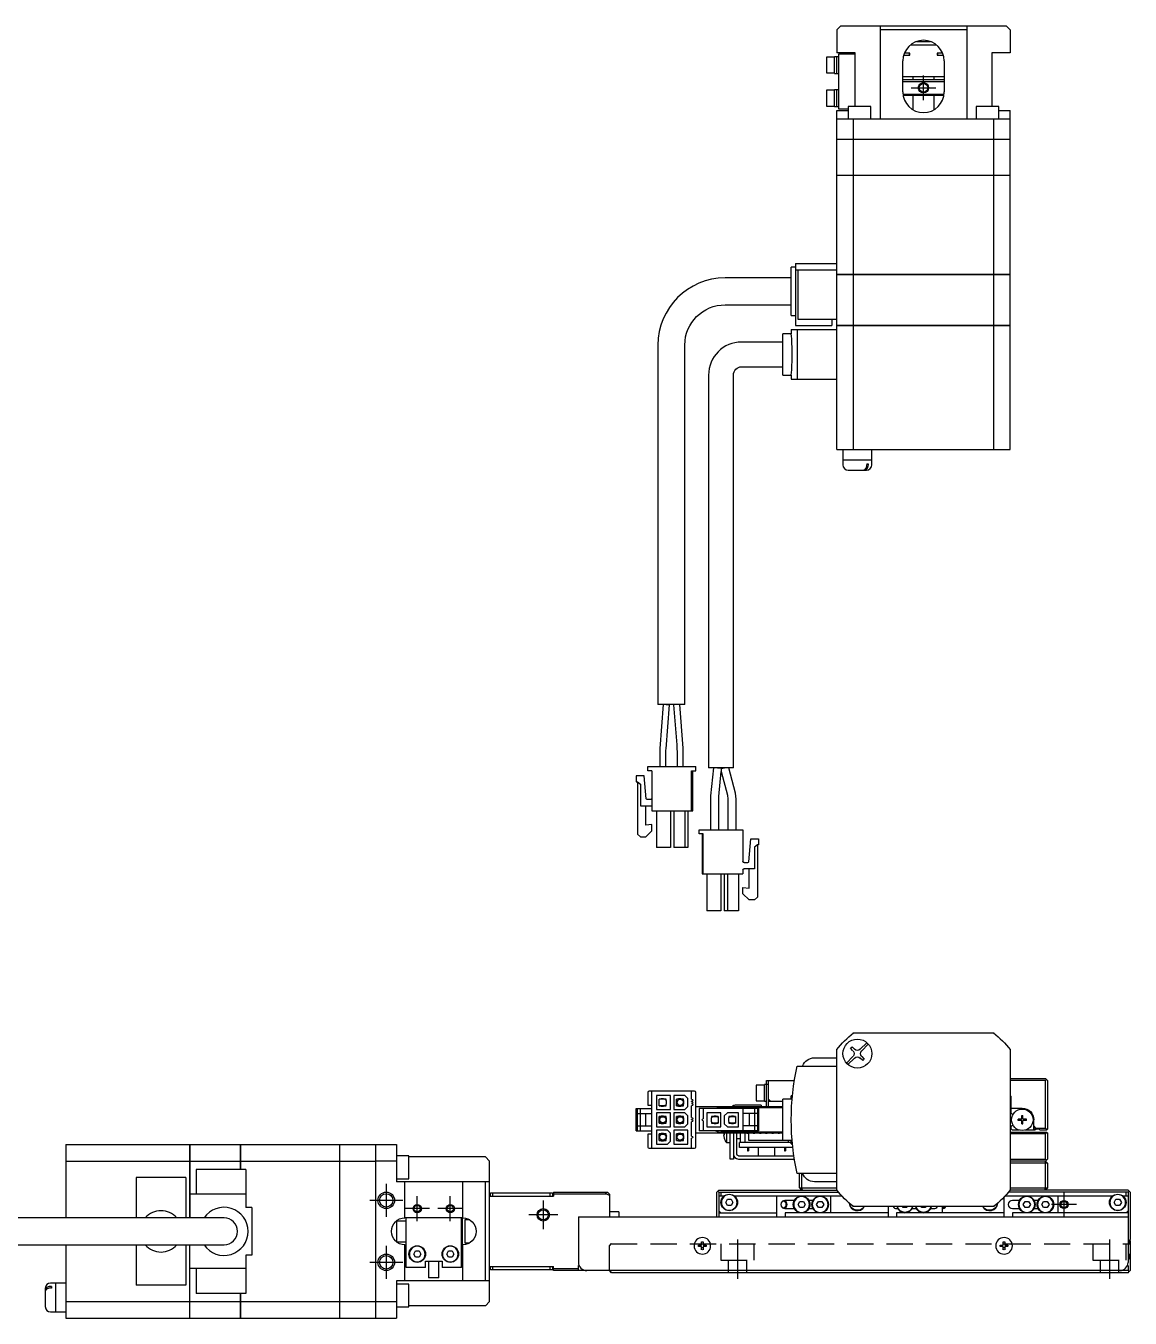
# Model space of a CAD drawing. Extents: x 0 to 971, y -8 to 578.
# Drawn here: x 204.1 to 471.3, y 10 to 322.7 of the extents above; entities that cross this region are included whole.
import ezdxf

# ---------------------------------------------------------------- set-up
doc = ezdxf.new("R2010")
doc.units = 0
doc.header["$LTSCALE"] = 0.5
doc.linetypes.add('CENTER', pattern=[50.8, 31.75, -6.35, 6.35, -6.35])
doc.linetypes.add('DASHED', pattern=[19.05, 12.7, -6.35])
for name, color, linetype in [('MSM_CENTER', 1, 'CENTER'), ('MSM_CONTINUOUS', 7, 'CONTINUOUS'), ('MSM_DASHED', 4, 'DASHED'), ('MSM_NARROW', 5, 'CONTINUOUS')]:
    doc.layers.add(name, color=color, linetype=linetype)

msp = doc.modelspace()

# ---------------------------------------------------------------- linework, layer by layer
at = {"layer": 'MSM_CENTER'}
for p, q in [((421.28, 304.69), (421.28, 310.69)), ((418.28, 307.69), (424.28, 307.69)), ((291.28, 42.5), (291.28, 34.5)), ((295.28, 38.5), (287.28, 38.5)), ((298.78, 33.5), (298.78, 39.5)), ((306.78, 33.5), (306.78, 39.5)), ((329.28, 38.5), (329.28, 31.5)), ((455.28, 34.5), (455.28, 40.5)), ((301.78, 36.5), (295.78, 36.5)), ((309.78, 36.5), (303.78, 36.5)), ((332.78, 35), (325.78, 35)), ((458.28, 37.5), (452.28, 37.5)), ((376.28, 29), (376.28, 19.5)), ((466.28, 29), (466.28, 19.5)), ((291.28, 27.5), (291.28, 19.5)), ((295.28, 23.5), (287.28, 23.5))]:
    msp.add_line(p, q, dxfattribs=at)
at = {"layer": 'MSM_CONTINUOUS'}
for p, q in [((401.28, 322.69), (400.28, 321.69)), ((401.28, 322.69), (441.28, 322.69)), ((410.78, 322.69), (410.78, 300.19)), ((431.78, 322.69), (431.78, 300.19)), ((442.28, 321.69), (441.28, 322.69)), ((400.28, 321.69), (400.28, 316.19)), ((431.78, 321.69), (410.78, 321.69)), ((420.03, 318.89), (420.03, 319.03)), ((422.53, 319.03), (422.53, 318.89)), ((442.28, 321.69), (442.28, 316.19)), ((404.78, 316.19), (400.28, 316.19)), ((400.78, 302.49), (400.78, 315.89)), ((400.78, 315.89), (404.78, 315.89)), ((404.78, 303.19), (404.78, 316.19)), ((417.95, 316.09), (416.66, 316.09)), ((417.93, 315.59), (417.93, 316.09)), ((417.95, 315.59), (417.95, 316.09)), ((418.16, 318.09), (424.41, 318.09)), ((419.58, 318.89), (422.99, 318.89)), ((425.91, 316.09), (424.62, 316.09)), ((424.62, 316.09), (424.62, 315.59)), ((424.64, 316.09), (424.64, 315.59)), ((442.28, 316.19), (437.78, 316.19)), ((437.78, 316.19), (437.78, 303.19)), ((397.78, 315.09), (397.78, 311.29)), ((399.78, 315.09), (397.78, 315.09)), ((399.78, 311.19), (399.78, 315.19)), ((400.78, 315.19), (399.78, 315.19)), ((400.28, 311.19), (400.28, 315.19)), ((416.28, 306.69), (416.28, 314.19)), ((416.48, 315.59), (417.95, 315.59)), ((424.62, 315.59), (426.08, 315.59)), ((426.28, 314.19), (426.28, 306.69)), ((397.78, 311.29), (399.78, 311.29)), ((399.78, 311.19), (400.78, 311.19)), ((426.28, 310.39), (416.28, 310.39)), ((416.28, 309.69), (426.28, 309.69)), ((418.78, 309.69), (418.78, 310.39)), ((423.78, 310.39), (423.78, 309.69)), ((397.78, 307.09), (397.78, 303.29)), ((399.78, 307.09), (397.78, 307.09)), ((399.78, 303.19), (399.78, 307.19)), ((400.78, 307.19), (399.78, 307.19)), ((400.28, 303.19), (400.28, 307.19)), ((416.28, 309.19), (426.28, 309.19)), ((426.25, 306.09), (416.32, 306.09)), ((416.35, 305.89), (426.22, 305.89)), ((418.78, 302.36), (418.78, 305.89)), ((423.78, 305.89), (423.78, 302.36)), ((397.78, 303.29), (399.78, 303.29)), ((399.78, 303.19), (400.78, 303.19)), ((400.28, 286.49), (400.28, 302.19)), ((400.28, 302.19), (403.03, 302.19)), ((400.28, 300.19), (442.28, 300.19)), ((403.03, 302.49), (400.78, 302.49)), ((408.53, 303.19), (403.03, 303.19)), ((403.03, 303.19), (403.03, 300.19)), ((404.28, 300.19), (404.28, 295.19)), ((408.53, 300.19), (408.53, 303.19)), ((439.53, 303.19), (434.03, 303.19)), ((434.03, 303.19), (434.03, 300.19)), ((438.28, 295.19), (438.28, 300.19)), ((439.53, 300.19), (439.53, 303.19)), ((439.53, 302.19), (442.28, 302.19)), ((442.28, 286.49), (442.28, 302.19)), ((442.28, 295.19), (400.28, 295.19)), ((404.31, 286.49), (404.31, 295.19)), ((438.26, 286.49), (438.26, 295.19)), ((442.28, 286.49), (400.28, 286.49)), ((400.28, 250.19), (400.28, 286.44)), ((442.28, 286.44), (400.28, 286.44)), ((400.33, 286.44), (400.33, 286.49)), ((404.31, 262.49), (404.31, 286.44)), ((404.57, 286.44), (404.57, 286.49)), ((438, 286.44), (438, 286.49)), ((438.26, 262.49), (438.26, 286.44)), ((442.23, 286.44), (442.23, 286.49)), ((442.28, 262.49), (442.28, 286.44)), ((389.28, 252.62), (389.28, 264.26)), ((390.28, 264.26), (389.28, 264.26)), ((390.28, 265.19), (390.28, 250.19)), ((390.28, 265.19), (400.28, 265.19)), ((390.28, 263.69), (400.28, 263.69)), ((390.88, 263.69), (390.88, 251.69)), ((389.28, 261.69), (373.28, 261.69)), ((442.28, 262.49), (400.28, 262.49)), ((442.28, 262.44), (400.28, 262.44)), ((400.33, 262.44), (400.33, 262.49)), ((404.31, 250.19), (404.31, 262.44)), ((404.57, 262.44), (404.57, 262.49)), ((438, 262.44), (438, 262.49)), ((438.26, 250.19), (438.26, 262.44)), ((442.23, 262.44), (442.23, 262.49)), ((442.28, 250.19), (442.28, 262.44)), ((373.28, 255.19), (389.28, 255.19)), ((389.28, 252.62), (390.28, 252.62)), ((390.28, 250.19), (399.08, 250.19)), ((390.88, 251.69), (400.28, 251.69)), ((399.08, 251.69), (399.08, 250.19)), ((442.28, 250.19), (400.28, 250.19)), ((400.33, 250.14), (400.33, 250.19)), ((404.57, 250.14), (404.57, 250.19)), ((438, 250.14), (438, 250.19)), ((442.23, 250.14), (442.23, 250.19)), ((387.28, 238.19), (387.28, 248.19)), ((389.29, 248.19), (387.28, 248.19)), ((389.29, 249.19), (400.28, 249.19)), ((389.29, 249.19), (389.29, 248.19)), ((390.71, 249.19), (390.71, 237.19)), ((400.28, 220.19), (400.28, 250.14)), ((442.28, 250.14), (400.28, 250.14)), ((404.31, 220.19), (404.31, 250.14)), ((438.26, 220.19), (438.26, 250.14)), ((442.28, 220.19), (442.28, 250.14)), ((357.03, 245.44), (357.03, 158.44)), ((363.53, 158.44), (363.53, 245.44)), ((387.28, 246.19), (377.28, 246.19)), ((369.28, 238.19), (369.28, 143.19)), ((375.28, 143.19), (375.28, 238.19)), ((377.28, 240.19), (387.28, 240.19)), ((387.28, 238.19), (389.29, 238.19)), ((389.29, 238.19), (389.29, 237.19)), ((389.29, 237.19), (400.28, 237.19)), ((400.28, 220.19), (442.28, 220.19)), ((401.78, 220.19), (401.78, 217.69)), ((408.78, 217.69), (408.78, 220.19)), ((401.78, 217.69), (408.78, 217.69)), ((401.78, 217.64), (408.78, 217.64)), ((401.78, 217.64), (401.78, 216.49)), ((401.83, 217.69), (401.83, 217.64)), ((407.58, 216.69), (407.93, 216.69)), ((407.58, 216.69), (407.58, 216.49)), ((407.93, 216.69), (407.93, 216.49)), ((408.73, 217.64), (408.73, 217.69)), ((408.78, 216.49), (408.78, 217.64)), ((403.08, 215.19), (407.48, 215.19)), ((363.53, 158.44), (357.03, 158.44)), ((358.28, 158.44), (357.49, 147.87)), ((358.99, 147.75), (359.78, 158.38)), ((359.03, 158.44), (359.78, 158.38)), ((360.79, 158.38), (361.56, 148.7)), ((363.13, 147.89), (362.29, 158.44)), ((357.46, 147.06), (357.46, 143.44)), ((358.96, 143.44), (358.96, 147.06)), ((361.56, 148.7), (361.66, 146.06)), ((363.16, 143.44), (363.16, 147.04)), ((361.66, 146.06), (361.66, 143.44)), ((351.78, 141.24), (351.78, 139.74)), ((353.7, 141.24), (351.78, 141.24)), ((354.19, 135.67), (353.7, 141.24)), ((354.58, 142.44), (354.58, 143.44)), ((354.58, 143.44), (366.18, 143.44)), ((355.58, 142.44), (354.58, 142.44)), ((355.58, 142.44), (355.58, 132.74)), ((365.18, 142.44), (366.18, 142.44)), ((365.18, 132.74), (365.18, 142.44)), ((365.43, 132.74), (365.43, 142.44)), ((366.18, 142.44), (366.18, 143.44)), ((375.28, 143.19), (369.28, 143.19)), ((370.43, 143.19), (369.77, 136.38)), ((371.43, 143.19), (372.43, 143.09)), ((371.76, 136.19), (372.35, 142.24)), ((372.29, 142.97), (373.13, 143.19)), ((372.29, 142.97), (372.35, 142.24)), ((372.35, 142.24), (373.83, 136.56)), ((372.42, 143), (372.43, 143.09)), ((375.77, 137.06), (374.17, 143.19)), ((351.78, 139.74), (352.08, 139.74)), ((352.08, 139.74), (352.78, 139.24)), ((352.08, 139.74), (352.08, 127.14)), ((352.78, 139.24), (352.78, 133.99)), ((355.28, 135.49), (354.38, 135.49)), ((369.77, 136.38), (369.76, 136.09)), ((369.76, 136.09), (369.76, 128.19)), ((371.76, 136.09), (371.76, 136.19)), ((371.76, 128.19), (371.76, 136.09)), ((373.83, 136.56), (373.96, 135.55)), ((373.96, 135.55), (373.96, 128.19)), ((375.96, 135.55), (375.77, 137.06)), ((375.96, 128.19), (375.96, 135.55)), ((352.78, 133.99), (355.28, 133.99)), ((354.08, 129.31), (354.08, 133.99)), ((355.58, 132.74), (365.43, 132.74)), ((356.68, 132.74), (356.68, 123.84)), ((360.08, 132.74), (360.08, 123.84)), ((360.88, 132.74), (360.88, 123.84)), ((363.53, 132.74), (363.53, 123.84)), ((364.28, 132.74), (364.28, 123.84)), ((355.58, 129.44), (354.08, 129.31)), ((355.58, 127.94), (355.58, 129.44)), ((352.08, 127.14), (352.78, 126.44)), ((352.78, 126.44), (354.08, 126.44)), ((354.08, 126.44), (355.58, 127.94)), ((366.98, 127.19), (366.98, 128.19)), ((366.98, 128.19), (377.58, 128.19)), ((367.98, 127.19), (366.98, 127.19)), ((367.73, 127.19), (367.73, 117.49)), ((367.98, 117.49), (367.98, 127.19)), ((377.58, 128.19), (377.58, 120.54)), ((377.58, 128.19), (377.58, 120.54)), ((378.98, 120.42), (379.47, 125.99)), ((379.47, 125.99), (381.38, 125.99)), ((381.38, 125.99), (381.38, 124.49)), ((381.38, 125.99), (381.38, 124.49)), ((360.08, 123.84), (356.68, 123.84)), ((364.28, 123.84), (360.88, 123.84)), ((381.08, 124.49), (380.38, 123.99)), ((381.08, 124.49), (380.38, 123.99)), ((380.38, 123.99), (380.38, 118.74)), ((380.38, 123.99), (380.38, 118.74)), ((381.38, 124.49), (381.08, 124.49)), ((381.08, 124.49), (381.08, 111.89)), ((381.08, 124.49), (381.08, 111.89)), ((377.58, 120.53), (377.58, 120.54)), ((377.88, 120.24), (378.78, 120.24)), ((367.73, 117.49), (377.58, 117.49)), ((368.88, 117.49), (368.88, 108.59)), ((372.28, 117.49), (372.28, 108.59)), ((372.28, 117.49), (372.28, 108.59)), ((373.08, 117.49), (373.08, 108.59)), ((373.83, 117.49), (373.83, 108.59)), ((376.48, 117.49), (376.48, 108.59)), ((376.48, 117.49), (376.48, 108.59)), ((377.58, 118.44), (377.58, 117.49)), ((377.58, 118.44), (377.58, 118.44)), ((377.58, 118.44), (377.58, 117.49)), ((380.38, 118.74), (377.88, 118.74)), ((379.08, 114.06), (379.08, 118.74)), ((377.58, 112.69), (377.58, 114.19)), ((377.58, 114.19), (379.08, 114.06)), ((377.58, 114.19), (379.08, 114.06)), ((379.08, 111.19), (377.58, 112.69)), ((380.38, 111.19), (379.08, 111.19)), ((381.08, 111.89), (380.38, 111.19)), ((381.08, 111.89), (380.38, 111.19)), ((372.28, 108.59), (368.88, 108.59)), ((376.48, 108.59), (373.08, 108.59)), ((404.28, 79), (404.16, 78.87)), ((404.31, 79), (438.26, 79)), ((438.41, 78.87), (438.28, 79)), ((400.41, 75.13), (400.28, 75)), ((403.62, 75.31), (403.98, 75.66)), ((404.22, 74.71), (403.62, 75.31)), ((403.98, 75.66), (404.58, 75.06)), ((405.99, 75.06), (407.58, 76.65)), ((407.93, 76.29), (406.35, 74.71)), ((442.28, 75), (442.16, 75.13)), ((394.87, 73), (400.28, 73)), ((400.28, 41.03), (400.28, 74.97)), ((402.64, 71.71), (404.22, 73.29)), ((404.58, 72.94), (402.99, 71.35)), ((406.59, 72.34), (405.99, 72.94)), ((406.35, 73.29), (406.95, 72.69)), ((406.95, 72.69), (406.59, 72.34)), ((442.28, 74.97), (442.28, 41.03)), ((390.71, 71), (400.28, 71)), ((380.78, 66.4), (380.78, 62.6)), ((382.78, 66.4), (380.78, 66.4)), ((382.78, 62.5), (382.78, 66.5)), ((383.78, 66.5), (382.78, 66.5)), ((383.28, 61.25), (383.28, 67.5)), ((383.28, 67.5), (390.05, 67.5)), ((383.78, 61.25), (383.78, 67.5)), ((442.28, 68), (450.78, 68)), ((450.78, 67.5), (442.28, 67.5)), ((450.78, 68), (451.28, 67.5)), ((450.78, 67.5), (451.03, 67.75)), ((450.78, 56), (450.78, 67.5)), ((451.28, 67.5), (451.28, 55.7)), ((354.58, 64.6), (354.58, 61.5)), ((365.88, 64.9), (354.88, 64.9)), ((355.58, 51.1), (355.58, 64.9)), ((356.68, 63.9), (356.68, 60.5)), ((360.08, 63.9), (356.68, 63.9)), ((357.83, 63), (357.33, 63)), ((357.33, 61.4), (357.33, 63)), ((358.71, 62.95), (357.33, 62.95)), ((358.33, 63.1), (357.83, 63.1)), ((357.83, 62.95), (357.83, 63.1)), ((358.33, 62.95), (358.33, 63.1)), ((358.98, 63), (358.33, 63)), ((358.98, 62.68), (358.71, 62.95)), ((358.98, 62.68), (358.98, 63)), ((359.08, 62.58), (358.98, 62.68)), ((359.08, 61.83), (359.08, 62.58)), ((360.08, 60.5), (360.08, 63.9)), ((360.88, 63.9), (360.88, 60.5)), ((363.53, 63.9), (360.88, 63.9)), ((362.03, 63), (361.53, 63)), ((361.53, 61.4), (361.53, 63)), ((362.91, 62.95), (361.53, 62.95)), ((362.53, 63.1), (362.03, 63.1)), ((362.03, 62.95), (362.03, 63.1)), ((362.53, 62.95), (362.53, 63.1)), ((363.18, 63), (362.53, 63)), ((363.28, 62.58), (362.91, 62.95)), ((363.18, 62.68), (363.18, 63)), ((363.28, 61.83), (363.28, 62.58)), ((364.28, 63.15), (363.53, 63.9)), ((364.28, 61.25), (364.28, 63.15)), ((365.18, 63), (365.18, 64.9)), ((366.18, 51.4), (366.18, 64.6)), ((380.78, 62.6), (382.78, 62.6)), ((384.28, 62.5), (383.78, 63)), ((387.28, 53), (387.28, 63)), ((389.5, 63), (387.28, 63)), ((389.28, 63), (389.28, 63.82)), ((389.57, 63.82), (389.28, 63.82)), ((442.28, 63.7), (442.48, 63.7)), ((442.48, 59.54), (442.48, 63.7)), ((351.78, 55.3), (351.78, 60.7)), ((351.78, 60.7), (355.58, 60.7)), ((352.08, 55.3), (352.08, 60.7)), ((352.08, 59.5), (355.58, 59.5)), ((352.78, 55.3), (352.78, 60.7)), ((354.08, 56.5), (354.08, 59.5)), ((354.58, 61.5), (355.58, 61.5)), ((356.68, 60.5), (360.08, 60.5)), ((360.08, 59.7), (356.68, 59.7)), ((356.68, 59.7), (356.68, 56.3)), ((357.33, 61.45), (358.71, 61.45)), ((357.33, 61.4), (357.83, 61.4)), ((357.83, 61.45), (357.83, 61.3)), ((357.83, 61.3), (358.33, 61.3)), ((358.33, 61.3), (358.33, 61.45)), ((358.33, 61.4), (358.98, 61.4)), ((358.71, 61.45), (358.98, 61.73)), ((358.98, 61.73), (359.08, 61.83)), ((358.98, 61.4), (358.98, 61.73)), ((360.08, 56.3), (360.08, 59.7)), ((360.88, 60.5), (363.53, 60.5)), ((363.53, 59.7), (360.88, 59.7)), ((360.88, 59.7), (360.88, 56.3)), ((361.69, 62.41), (361.53, 61.89)), ((361.53, 61.45), (362.91, 61.45)), ((361.53, 61.4), (362.03, 61.4)), ((362.03, 61.45), (362.03, 61.3)), ((362.03, 61.3), (362.53, 61.3)), ((362.53, 61.3), (362.53, 61.45)), ((362.53, 61.4), (363.18, 61.4)), ((362.91, 61.45), (363.28, 61.83)), ((362.99, 61.54), (363.13, 61.99)), ((363.18, 61.4), (363.18, 61.73)), ((363.53, 60.5), (364.28, 61.25)), ((364.28, 58.95), (363.53, 59.7)), ((365.18, 62.45), (365.18, 62.5)), ((365.18, 61.9), (365.18, 61.95)), ((365.18, 58.53), (365.18, 61.4)), ((366.18, 61.25), (387.28, 61.25)), ((366.98, 60.7), (366.98, 55.3)), ((381.38, 60.7), (366.98, 60.7)), ((367.98, 60.7), (367.98, 58.25)), ((372.28, 59.7), (368.88, 59.7)), ((368.88, 59.7), (368.88, 56.3)), ((372.28, 61), (387.28, 61)), ((372.28, 56.3), (372.28, 59.7)), ((373.83, 59.7), (373.08, 58.95)), ((376.48, 59.7), (373.83, 59.7)), ((381.98, 61.5), (375.68, 61.5)), ((376.48, 56.3), (376.48, 59.7)), ((377.58, 60.7), (377.58, 55.3)), ((381.08, 59.5), (377.58, 59.5)), ((379.08, 59.5), (379.08, 56.5)), ((380.38, 60.7), (380.38, 55.3)), ((381.08, 60.7), (381.08, 55.3)), ((381.38, 60.7), (381.38, 55.3)), ((381.98, 61.5), (381.98, 61.25)), ((382.78, 62.5), (383.28, 62.5)), ((383.78, 62.5), (387.28, 62.5)), ((442.48, 60.8), (445.18, 60.8)), ((442.48, 59.54), (442.86, 59.33)), ((352.08, 56.5), (355.58, 56.5)), ((356.68, 56.3), (360.08, 56.3)), ((357.83, 58.8), (357.33, 58.8)), ((357.33, 57.2), (357.33, 58.8)), ((358.71, 58.75), (357.33, 58.75)), ((357.33, 57.25), (358.71, 57.25)), ((357.33, 57.2), (357.83, 57.2)), ((358.33, 58.9), (357.83, 58.9)), ((357.83, 58.75), (357.83, 58.9)), ((357.83, 57.25), (357.83, 57.1)), ((357.83, 57.1), (358.33, 57.1)), ((358.33, 58.75), (358.33, 58.9)), ((358.98, 58.8), (358.33, 58.8)), ((358.33, 57.1), (358.33, 57.25)), ((358.33, 57.2), (358.98, 57.2)), ((358.98, 58.47), (358.71, 58.75)), ((358.71, 57.25), (358.98, 57.52)), ((358.98, 58.47), (358.98, 58.8)), ((359.08, 58.37), (358.98, 58.47)), ((358.98, 57.52), (359.08, 57.62)), ((358.98, 57.2), (358.98, 57.52)), ((359.08, 57.62), (359.08, 58.37)), ((360.88, 56.3), (363.53, 56.3)), ((362.03, 58.8), (361.53, 58.8)), ((361.53, 57.2), (361.53, 58.8)), ((362.91, 58.75), (361.53, 58.75)), ((361.53, 58.75), (361.62, 58.75)), ((361.53, 57.25), (362.91, 57.25)), ((361.53, 57.25), (361.62, 57.25)), ((361.53, 57.2), (362.03, 57.2)), ((362.53, 58.9), (362.03, 58.9)), ((362.03, 58.75), (362.03, 58.9)), ((362.03, 57.25), (362.03, 57.1)), ((362.03, 57.1), (362.53, 57.1)), ((362.53, 58.75), (362.53, 58.9)), ((363.18, 58.8), (362.53, 58.8)), ((362.53, 57.1), (362.53, 57.25)), ((362.53, 57.2), (363.18, 57.2)), ((363.28, 58.37), (362.91, 58.75)), ((362.91, 57.25), (363.28, 57.62)), ((363.18, 58.47), (363.18, 58.8)), ((363.18, 57.2), (363.18, 57.52)), ((363.28, 57.62), (363.28, 58.37)), ((363.53, 56.3), (364.28, 57.05)), ((364.28, 57.05), (364.28, 58.95)), ((365.18, 57.98), (365.18, 58.03)), ((365.18, 54.05), (365.18, 57.48)), ((367.98, 57.75), (367.98, 55.3)), ((368.88, 56.3), (372.28, 56.3)), ((370.26, 58.75), (369.88, 58.37)), ((369.88, 58.37), (369.88, 57.62)), ((369.88, 57.62), (370.26, 57.25)), ((369.98, 58.8), (369.98, 58.47)), ((370.63, 58.8), (369.98, 58.8)), ((369.98, 57.52), (369.98, 57.2)), ((369.98, 57.2), (370.63, 57.2)), ((371.63, 58.75), (370.26, 58.75)), ((370.26, 57.25), (371.63, 57.25)), ((371.13, 58.9), (370.63, 58.9)), ((370.63, 58.9), (370.63, 58.75)), ((370.63, 57.25), (370.63, 57.1)), ((370.63, 57.1), (371.13, 57.1)), ((371.13, 58.9), (371.13, 58.75)), ((371.63, 58.8), (371.13, 58.8)), ((371.13, 57.1), (371.13, 57.25)), ((371.13, 57.2), (371.63, 57.2)), ((371.63, 58.8), (371.63, 57.2)), ((373.08, 58.95), (373.08, 57.05)), ((373.08, 57.05), (373.83, 56.3)), ((373.83, 56.3), (376.48, 56.3)), ((374.46, 58.75), (374.08, 58.37)), ((374.08, 58.37), (374.08, 57.62)), ((374.08, 57.62), (374.46, 57.25)), ((374.83, 58.8), (374.18, 58.8)), ((374.18, 58.8), (374.18, 58.47)), ((374.18, 57.52), (374.18, 57.2)), ((374.18, 57.2), (374.83, 57.2)), ((375.83, 58.75), (374.46, 58.75)), ((374.46, 57.25), (375.83, 57.25)), ((375.33, 58.9), (374.83, 58.9)), ((374.83, 58.9), (374.83, 58.75)), ((374.83, 57.25), (374.83, 57.1)), ((374.83, 57.1), (375.33, 57.1)), ((375.33, 58.9), (375.33, 58.75)), ((375.83, 58.8), (375.33, 58.8)), ((375.33, 57.1), (375.33, 57.25)), ((375.33, 57.2), (375.83, 57.2)), ((375.83, 58.8), (375.83, 57.2)), ((381.08, 56.5), (377.58, 56.5)), ((442.62, 56.54), (442.48, 56.46)), ((442.48, 55.8), (442.48, 56.46)), ((444.18, 57.85), (444.18, 58.14)), ((444.98, 58.14), (444.18, 58.14)), ((444.98, 57.85), (444.18, 57.85)), ((444.71, 58.14), (444.71, 57.85)), ((445.04, 59), (445.33, 59)), ((445.04, 58.2), (445.04, 59)), ((445.33, 58.47), (445.04, 58.47)), ((445.04, 57), (445.04, 57.79)), ((445.33, 57.53), (445.04, 57.53)), ((445.04, 57), (445.33, 57)), ((445.33, 58.2), (445.33, 59)), ((445.33, 57), (445.33, 57.79)), ((446.18, 58.14), (445.39, 58.14)), ((446.18, 57.85), (445.39, 57.85)), ((445.65, 57.85), (445.65, 58.14)), ((446.18, 57.85), (446.18, 58.14)), ((447.98, 55.5), (447.98, 58)), ((448.48, 56), (447.98, 56.5)), ((351.78, 55.3), (355.58, 55.3)), ((354.58, 54.5), (354.58, 51.4)), ((355.58, 54.5), (354.58, 54.5)), ((356.68, 55.5), (356.68, 52.1)), ((359.33, 55.5), (356.68, 55.5)), ((357.83, 54.6), (357.33, 54.6)), ((357.33, 53), (357.33, 54.6)), ((358.71, 54.55), (357.33, 54.55)), ((357.49, 54), (357.64, 54.55)), ((358.33, 54.7), (357.83, 54.7)), ((357.83, 54.55), (357.83, 54.7)), ((358.33, 54.55), (358.33, 54.7)), ((358.98, 54.6), (358.33, 54.6)), ((358.98, 54.28), (358.71, 54.55)), ((358.71, 53.05), (358.98, 53.33)), ((359.08, 54.14), (358.93, 53.6)), ((358.98, 54.28), (358.98, 54.6)), ((359.08, 54.18), (358.98, 54.28)), ((358.98, 53.33), (359.08, 53.43)), ((358.98, 53), (358.98, 53.33)), ((359.08, 53.43), (359.08, 54.18)), ((360.08, 54.75), (359.33, 55.5)), ((360.08, 52.85), (360.08, 54.75)), ((364.28, 55.5), (360.88, 55.5)), ((360.88, 55.5), (360.88, 52.1)), ((362.03, 54.6), (361.53, 54.6)), ((361.53, 53), (361.53, 54.6)), ((362.91, 54.55), (361.53, 54.55)), ((361.69, 53.59), (361.53, 54.11)), ((362.53, 54.7), (362.03, 54.7)), ((362.03, 54.55), (362.03, 54.7)), ((362.53, 54.55), (362.53, 54.7)), ((363.18, 54.6), (362.53, 54.6)), ((363.28, 54.18), (362.91, 54.55)), ((362.91, 53.05), (363.28, 53.43)), ((362.99, 54.46), (363.13, 54.01)), ((363.18, 54.28), (363.18, 54.6)), ((363.18, 53), (363.18, 53.33)), ((363.28, 53.43), (363.28, 54.18)), ((364.28, 52.1), (364.28, 55.5)), ((365.18, 51.1), (365.18, 53.55)), ((387.28, 54.75), (366.18, 54.75)), ((381.38, 55.3), (366.98, 55.3)), ((387.28, 55), (372.28, 55)), ((372.9, 54.7), (373.03, 54.7)), ((373.03, 54.3), (372.9, 54.3)), ((373.03, 54.7), (373.03, 54.3)), ((373.03, 53.57), (373.03, 53.55)), ((373.59, 54.75), (373.59, 52.5)), ((374.48, 48.5), (374.48, 54.75)), ((375.28, 54.75), (375.28, 48.5)), ((376.08, 49.7), (376.08, 54.75)), ((376.08, 53.5), (377.03, 53.5)), ((377.03, 52.5), (377.03, 54.75)), ((378.03, 54.75), (378.03, 52.5)), ((378.53, 54.65), (378.53, 54.75)), ((379.03, 54.65), (378.53, 54.65)), ((379.03, 53), (379.03, 54.65)), ((442.28, 55), (451.08, 55)), ((450.78, 54.6), (442.28, 54.6)), ((442.48, 55.8), (442.78, 55.5)), ((444.47, 55.5), (442.78, 55.5)), ((448.22, 55.5), (445.9, 55.5)), ((447.98, 55.65), (448.48, 56)), ((448.48, 56), (450.78, 56)), ((451.08, 55.5), (449.55, 55.5)), ((451.18, 55.6), (450.78, 56)), ((451.13, 54.95), (450.78, 54.6)), ((450.78, 48.5), (450.78, 54.6)), ((451.08, 55.5), (451.28, 55.7)), ((451.08, 55), (451.28, 54.8)), ((451.28, 54.8), (451.28, 48.5)), ((213.78, 52), (213.78, 34.25)), ((213.78, 52), (243.73, 52)), ((243.73, 34.25), (243.73, 52)), ((243.73, 51.95), (243.78, 51.95)), ((243.78, 52), (243.78, 34.25)), ((243.78, 52), (256.03, 52)), ((256.03, 46), (256.03, 52)), ((256.03, 51.95), (256.08, 51.95)), ((256.08, 46), (256.08, 52)), ((256.08, 52), (280.03, 52)), ((280.03, 10), (280.03, 52)), ((280.03, 51.95), (280.08, 51.95)), ((280.08, 52), (293.78, 52)), ((280.08, 10), (280.08, 52)), ((288.78, 10), (288.78, 52)), ((293.78, 52), (293.78, 43)), ((354.88, 51.1), (365.88, 51.1)), ((356.68, 52.1), (359.33, 52.1)), ((357.33, 53.05), (358.71, 53.05)), ((357.33, 53), (357.83, 53)), ((357.83, 53.05), (357.83, 52.9)), ((357.83, 52.9), (358.33, 52.9)), ((358.33, 52.9), (358.33, 53.05)), ((358.33, 53), (358.98, 53)), ((359.33, 52.1), (360.08, 52.85)), ((360.88, 52.1), (364.28, 52.1)), ((361.53, 53.05), (362.91, 53.05)), ((361.53, 53), (362.03, 53)), ((362.03, 53.05), (362.03, 52.9)), ((362.03, 52.9), (362.53, 52.9)), ((362.53, 52.9), (362.53, 53.05)), ((362.53, 53), (363.18, 53)), ((373.59, 52.5), (374.48, 52.5)), ((376.78, 51.3), (376.78, 52.5)), ((389.28, 52.5), (376.78, 52.5)), ((389.66, 51.3), (376.78, 51.3)), ((378.66, 51.3), (378.66, 50.5)), ((378.66, 50.5), (378.91, 50.5)), ((378.91, 51.3), (378.91, 50.5)), ((389.5, 53), (379.03, 53)), ((381.28, 51.3), (381.28, 49.3)), ((385.28, 49.3), (385.28, 51.3)), ((387.66, 51.3), (387.66, 50.5)), ((387.66, 50.5), (387.91, 50.5)), ((387.91, 51.3), (387.91, 50.5)), ((388.53, 53), (388.53, 52.5)), ((389.28, 52.18), (389.28, 53)), ((389.28, 52.18), (389.57, 52.18)), ((213.78, 47.97), (243.73, 47.97)), ((243.73, 47.71), (243.78, 47.71)), ((243.78, 47.97), (256.03, 47.97)), ((256.03, 47.71), (256.08, 47.71)), ((256.08, 47.97), (280.03, 47.97)), ((280.03, 47.71), (280.08, 47.71)), ((280.08, 47.97), (288.78, 47.97)), ((293.78, 48), (288.78, 48)), ((296.78, 49.25), (293.78, 49.25)), ((296.78, 43.75), (296.78, 49.25)), ((315.28, 49), (296.78, 49)), ((316.28, 48), (315.28, 49)), ((316.28, 14), (316.28, 48)), ((375.28, 48.5), (374.48, 48.5)), ((376.48, 49.3), (389.92, 49.3)), ((376.48, 48.5), (390.05, 48.5)), ((442.28, 48.5), (450.78, 48.5)), ((450.78, 48), (442.28, 48)), ((451.28, 47.5), (442.28, 47.5)), ((451.03, 48.25), (450.78, 48.5)), ((451.28, 48.5), (450.78, 48)), ((450.78, 41.5), (450.78, 48)), ((450.78, 48), (451.28, 47.5)), ((451.28, 47.5), (451.28, 41.5)), ((242.78, 44), (230.78, 44)), ((230.78, 44), (230.78, 34.25)), ((242.78, 44), (242.78, 34.25)), ((245.28, 46), (245.28, 40)), ((257.28, 46), (245.28, 46)), ((257.28, 46), (257.28, 36.78)), ((400.28, 45), (390.71, 45)), ((391.28, 41.5), (391.28, 45)), ((391.78, 45), (391.78, 41.5)), ((293.78, 43.75), (296.78, 43.75)), ((316.28, 43), (293.78, 43)), ((295.78, 34.25), (295.78, 43)), ((309.78, 34.25), (309.78, 43)), ((315.28, 19), (315.28, 43)), ((371.28, 40.5), (371.78, 41)), ((371.53, 40.75), (371.78, 40.5)), ((371.78, 41), (400.28, 41)), ((391.28, 41.5), (400.28, 41.5)), ((391.28, 41.5), (391.78, 41)), ((391.99, 41), (391.78, 41.5)), ((400.28, 43), (394.87, 43)), ((400.28, 41), (400.41, 40.87)), ((442.16, 40.87), (442.28, 41)), ((442.28, 41.5), (451.28, 41.5)), ((470.78, 41), (442.28, 41)), ((450.78, 41.5), (450.58, 41)), ((451.28, 41.5), (450.78, 41)), ((471.28, 40.5), (470.78, 41)), ((470.78, 40.5), (471.03, 40.75)), ((257.28, 40), (243.78, 40)), ((316.28, 39.5), (331.78, 39.5)), ((316.48, 39.5), (316.48, 40.3)), ((316.48, 40.3), (331.48, 40.3)), ((316.98, 40.3), (316.98, 39.5)), ((330.98, 39.5), (330.98, 40.3)), ((331.48, 40.3), (331.48, 39.5)), ((331.78, 40.5), (331.78, 39.5)), ((331.78, 40.5), (344.78, 40.5)), ((344.67, 40), (331.78, 40)), ((344.67, 40), (344.17, 40.5)), ((345.28, 39.69), (344.67, 40)), ((344.78, 40.5), (345.28, 40)), ((345.28, 40), (345.28, 34.5)), ((371.28, 34.5), (371.28, 40.5)), ((371.78, 40.5), (400.72, 40.5)), ((371.78, 40.5), (371.78, 34.5)), ((372.96, 39.5), (371.78, 39.5)), ((372.28, 40.5), (372.28, 39.5)), ((373.42, 38), (373.85, 38.75)), ((373.85, 37.25), (373.42, 38)), ((373.85, 38.75), (374.72, 38.75)), ((374.72, 38.75), (375.15, 38)), ((375.15, 38), (374.72, 37.25)), ((401.62, 39.5), (375.61, 39.5)), ((385.78, 34.5), (385.78, 39.5)), ((390.05, 38.5), (387.78, 38.5)), ((390.92, 37.5), (391.35, 38.25)), ((391.35, 38.25), (392.22, 38.25)), ((392.22, 38.25), (392.65, 37.5)), ((394.55, 38.5), (393.52, 38.5)), ((395.42, 37.5), (395.85, 38.25)), ((395.85, 38.25), (396.72, 38.25)), ((396.72, 38.25), (397.15, 37.5)), ((398.78, 39.5), (398.78, 35.5)), ((440.78, 34.5), (440.78, 39.33)), ((466.96, 39.5), (440.95, 39.5)), ((470.78, 40.5), (441.85, 40.5)), ((444.55, 38.5), (442.78, 38.5)), ((445.42, 37.5), (445.85, 38.25)), ((445.85, 38.25), (446.72, 38.25)), ((446.72, 38.25), (447.15, 37.5)), ((449.05, 38.5), (448.02, 38.5)), ((449.92, 37.5), (450.35, 38.25)), ((450.35, 38.25), (451.22, 38.25)), ((451.22, 38.25), (451.65, 37.5)), ((453.78, 39.5), (453.78, 35.5)), ((467.42, 38), (467.85, 38.75)), ((467.85, 37.25), (467.42, 38)), ((467.85, 38.75), (468.72, 38.75)), ((468.72, 38.75), (469.15, 38)), ((469.15, 38), (468.72, 37.25)), ((470.78, 39.5), (469.61, 39.5)), ((470.28, 39.5), (470.28, 40.5)), ((470.78, 40.5), (470.78, 23.5)), ((471.28, 40.5), (471.28, 29)), ((258.78, 36.78), (257.28, 36.78)), ((258.78, 36.78), (258.78, 25.22)), ((299.48, 36.8), (299.51, 36.83)), ((299.48, 36.8), (299.48, 36.11)), ((337.78, 34.5), (470.78, 34.5)), ((337.78, 34.5), (337.78, 23.5)), ((347.58, 35.75), (345.28, 35.75)), ((347.58, 35.75), (347.58, 34.5)), ((372.28, 35.5), (371.78, 36)), ((371.78, 35.5), (385.78, 35.5)), ((374.72, 37.25), (373.85, 37.25)), ((387.78, 36.5), (390.05, 36.5)), ((412.78, 35.5), (387.78, 35.5)), ((387.78, 35.5), (387.78, 34.5)), ((391.35, 36.75), (390.92, 37.5)), ((392.22, 36.75), (391.35, 36.75)), ((392.65, 37.5), (392.22, 36.75)), ((393.52, 36.5), (394.55, 36.5)), ((395.85, 36.75), (395.42, 37.5)), ((396.72, 36.75), (395.85, 36.75)), ((397.15, 37.5), (396.72, 36.75)), ((404.16, 37.13), (404.28, 37)), ((438.26, 37), (404.31, 37)), ((412.78, 34.5), (412.78, 37)), ((414.78, 36.5), (415.05, 36.5)), ((440.78, 35.5), (414.78, 35.5)), ((414.78, 35.5), (414.78, 34.5)), ((416.35, 36.75), (416.21, 37)), ((417.22, 36.75), (416.35, 36.75)), ((417.36, 37), (417.22, 36.75)), ((418.52, 36.5), (419.55, 36.5)), ((420.85, 36.75), (420.71, 37)), ((421.72, 36.75), (420.85, 36.75)), ((421.86, 37), (421.72, 36.75)), ((423.02, 36.5), (423.78, 36.5)), ((425.78, 37), (425.78, 35.5)), ((438.28, 37), (438.41, 37.13)), ((442.78, 36.5), (444.55, 36.5)), ((470.78, 35.5), (442.78, 35.5)), ((442.78, 35.5), (442.78, 34.5)), ((445.85, 36.75), (445.42, 37.5)), ((446.72, 36.75), (445.85, 36.75)), ((447.15, 37.5), (446.72, 36.75)), ((448.02, 36.5), (449.05, 36.5)), ((450.35, 36.75), (449.92, 37.5)), ((451.22, 36.75), (450.35, 36.75)), ((451.65, 37.5), (451.22, 36.75)), ((468.72, 37.25), (467.85, 37.25)), ((470.78, 36), (470.28, 35.5)), ((252.03, 34.25), (152.03, 34.25)), ((293.78, 33.56), (293.78, 28.44)), ((296.08, 33.5), (293.78, 33.5)), ((309.78, 34.25), (295.78, 34.25)), ((296.08, 22.25), (296.08, 34.25)), ((309.48, 22.25), (309.48, 34.25)), ((309.68, 34.25), (309.68, 27.75)), ((310.28, 33.75), (310.28, 28.25)), ((311.52, 33.75), (310.28, 33.75)), ((293.78, 28.5), (296.08, 28.5)), ((310.28, 28.25), (311.52, 28.25)), ((367.58, 27.7), (367.58, 28.43)), ((367.98, 28.43), (367.98, 27.7)), ((440.58, 27.7), (440.58, 28.43)), ((440.98, 28.43), (440.98, 27.7)), ((470.88, 28.6), (470.78, 28.7)), ((470.88, 28.6), (470.78, 28.5)), ((470.78, 28.4), (470.88, 28.4)), ((470.78, 28.2), (471.28, 28.2)), ((471.28, 29), (470.88, 28.6)), ((471.18, 28.9), (471.18, 28.7)), ((471.18, 28.8), (471.28, 28.7)), ((471.28, 28.7), (471.28, 21.5)), ((152.03, 27.75), (252.03, 27.75)), ((213.78, 27.75), (213.78, 10)), ((230.78, 27.75), (230.78, 18)), ((242.78, 27.75), (242.78, 18)), ((243.73, 10), (243.73, 27.75)), ((243.78, 10), (243.78, 27.75)), ((258.78, 25.22), (257.28, 25.22)), ((257.28, 25.22), (257.28, 16)), ((295.78, 19), (295.78, 27.75)), ((295.78, 27.75), (296.08, 27.75)), ((297.92, 25.5), (298.35, 26.25)), ((298.35, 24.75), (297.92, 25.5)), ((298.35, 26.25), (299.22, 26.25)), ((299.22, 26.25), (299.65, 25.5)), ((299.65, 25.5), (299.22, 24.75)), ((305.92, 25.5), (306.35, 26.25)), ((306.35, 24.75), (305.92, 25.5)), ((306.35, 26.25), (307.22, 26.25)), ((307.22, 26.25), (307.65, 25.5)), ((307.65, 25.5), (307.22, 24.75)), ((309.48, 27.75), (309.78, 27.75)), ((309.78, 19), (309.78, 27.75)), ((366.86, 27.7), (367.58, 27.7)), ((367.58, 27.3), (366.86, 27.3)), ((367.58, 26.57), (367.58, 27.3)), ((367.98, 27.7), (368.71, 27.7)), ((367.98, 27.3), (367.98, 26.57)), ((368.71, 27.3), (367.98, 27.3)), ((439.86, 27.7), (440.58, 27.7)), ((440.58, 27.3), (439.86, 27.3)), ((440.58, 26.57), (440.58, 27.3)), ((440.98, 27.7), (441.71, 27.7)), ((440.98, 27.3), (440.98, 26.57)), ((441.71, 27.3), (440.98, 27.3)), ((470.78, 27.8), (470.98, 28)), ((470.78, 28), (471.28, 28)), ((471.08, 25.5), (470.78, 25.5)), ((471.08, 24.3), (471.08, 25.5)), ((257.28, 22), (243.78, 22)), ((245.28, 22), (245.28, 16)), ((300.78, 22.25), (296.08, 22.25)), ((299.22, 24.75), (298.35, 24.75)), ((300.78, 22.25), (300.78, 23.75)), ((300.78, 23.75), (304.78, 23.75)), ((301.53, 23.75), (301.53, 19.75)), ((304.03, 19.75), (304.03, 23.75)), ((304.78, 23.75), (304.78, 22.25)), ((309.48, 22.25), (304.78, 22.25)), ((307.22, 24.75), (306.35, 24.75)), ((316.28, 22.5), (331.78, 22.5)), ((316.48, 21.7), (316.48, 22.5)), ((316.98, 22.5), (316.98, 21.7)), ((330.98, 21.7), (330.98, 22.5)), ((331.48, 22.5), (331.48, 21.7)), ((331.78, 21.5), (331.78, 22.5)), ((331.78, 22), (337.78, 22)), ((337.78, 21.5), (337.78, 22.7)), ((471.08, 24.3), (470.78, 24.3)), ((470.78, 22.7), (470.78, 21.5)), ((316.28, 19), (293.78, 19)), ((293.78, 19), (293.78, 10)), ((304.03, 19.75), (301.53, 19.75)), ((331.48, 21.7), (316.48, 21.7)), ((470.78, 21.5), (331.78, 21.5)), ((345.78, 21), (345.28, 21.5)), ((345.78, 21.5), (345.53, 21.25)), ((470.78, 21), (345.78, 21)), ((471.03, 21.25), (470.78, 21.5)), ((470.78, 21), (471.03, 21.25)), ((471.28, 21.5), (471.03, 21.25)), ((208.78, 17.2), (208.78, 12.8)), ((211.23, 18.5), (210.08, 18.5)), ((210.28, 17.65), (210.08, 17.65)), ((210.28, 17.29), (210.08, 17.29)), ((210.28, 17.65), (210.28, 17.29)), ((211.23, 18.5), (211.23, 11.5)), ((211.28, 18.45), (211.23, 18.45)), ((211.28, 18.5), (211.28, 11.5)), ((213.78, 18.5), (211.28, 18.5)), ((242.78, 18), (230.78, 18)), ((257.28, 16), (245.28, 16)), ((256.03, 10), (256.03, 16)), ((256.08, 10), (256.08, 16)), ((296.78, 18.25), (293.78, 18.25)), ((296.78, 12.75), (296.78, 18.25)), ((213.78, 14.03), (243.73, 14.03)), ((243.73, 14.29), (243.78, 14.29)), ((243.78, 14.03), (256.03, 14.03)), ((256.03, 14.29), (256.08, 14.29)), ((256.08, 14.03), (280.03, 14.03)), ((280.03, 14.29), (280.08, 14.29)), ((280.08, 14.03), (288.78, 14.03)), ((288.78, 14), (293.78, 14)), ((293.78, 12.75), (296.78, 12.75)), ((315.28, 13), (296.78, 13)), ((315.28, 13), (316.28, 14)), ((210.08, 11.5), (211.23, 11.5)), ((211.23, 11.55), (211.28, 11.55)), ((211.28, 11.5), (213.78, 11.5)), ((213.78, 10), (243.73, 10)), ((243.73, 10.05), (243.78, 10.05)), ((243.78, 10), (256.03, 10)), ((256.03, 10.05), (256.08, 10.05)), ((256.08, 10), (280.03, 10)), ((280.03, 10.05), (280.08, 10.05)), ((280.08, 10), (293.78, 10))]:
    msp.add_line(p, q, dxfattribs=at)
for centre, radius in [((421.28, 307.69), 1.01), ((405.28, 74), 3.5), ((362.41, 62.2), 0.75), ((445.18, 58), 2.6), ((358.21, 58), 0.75), ((362.41, 58), 0.75), ((358.21, 53.8), 0.75), ((362.41, 53.8), 0.75), ((291.28, 38.5), 1.62), ((374.28, 38), 2), ((391.78, 37.5), 2), ((396.28, 37.5), 2), ((446.28, 37.5), 2), ((450.78, 37.5), 2), ((455.28, 37.5), 0.783), ((468.28, 38), 2), ((298.78, 36.5), 0.783), ((306.78, 36.5), 0.783), ((329.28, 35), 1.23), ((291.28, 23.5), 1.62), ((298.78, 25.5), 2), ((306.78, 25.5), 2)]:
    msp.add_circle(centre, radius, dxfattribs=at)
at = {"layer": 'MSM_CONTINUOUS', "extrusion": (0, 0, -1)}
for centre, radius in [((-374.28, 38), 1.9), ((-391.78, 37.5), 1.9), ((-396.28, 37.5), 1.9), ((-446.28, 37.5), 1.9), ((-450.78, 37.5), 1.9), ((-468.28, 38), 1.9), ((-367.78, 27.5), 2), ((-440.78, 27.5), 2), ((-298.78, 25.5), 1.9), ((-306.78, 25.5), 1.9)]:
    msp.add_circle(centre, radius, dxfattribs=at)
at = {"layer": 'MSM_CONTINUOUS'}
for centre, radius, start, end in [((421.28, 314.19), 5, 0, 180), ((421.28, 306.69), 5, 180, 0), ((373.28, 245.44), 16.25, 90, 180), ((329.24, 243.18), 60.26, 0.0102, 4.77), ((377.28, 238.19), 8, 90, 180), ((329.27, 243.2), 60.23, 355.2289, 359.9909), ((403.08, 216.49), 1.3, 180, 270), ((406.19, 216.4), 1.39, 312.8199, 3.04), ((406.53, 216.41), 1.41, 311.3743, 2.8178), ((407.48, 216.49), 1.3, 270, 0), ((406.63, 215.94), 0.754, 275.8166, 311.8939), ((406.98, 215.94), 0.751, 271.7681, 308.8955), ((359.7, 158.38), 0.079, 1.2151, 46.8996), ((360.87, 158.38), 0.0811, 130.6752, 178.5871), ((368.21, 147.06), 10.75, 175.7108, 180), ((352.41, 147.04), 10.75, 0, 4.548), ((377.88, 120.54), 0.3, 180, 270), ((378.78, 120.44), 0.2, 270, 355), ((377.88, 118.44), 0.3, 90, 180), ((354.88, 64.6), 0.3, 90, 180), ((365.88, 64.6), 0.3, 0, 90), ((372.28, 58), 3, 64.1588, 115.8426), ((375.68, 60.3), 1.2, 90, 127.6585), ((441.98, 58), 1.59, 53.8028, 79.107), ((441.98, 58), 1.59, 280.8931, 306.1972), ((372.28, 58), 3, 244.1588, 295.7217), ((376.08, 54.5), 3.19, 175.5104, 176.4096), ((376.08, 54.5), 3.19, 183.5904, 196.9053), ((376.08, 54.5), 3.2, 197.27, 218.6822), ((448.88, 54.75), 1, 48.5904, 131.4096), ((448.88, 55.75), 1, 228.5904, 311.4096), ((354.88, 51.4), 0.3, 180, 270), ((365.88, 51.4), 0.3, 270, 0), ((376.48, 49.7), 1.2, 180, 270), ((387.78, 37.5), 1, 90, 270), ((387.28, 37.5), 0.783, 259.9945, 100.0055), ((405.28, 38), 2, 183.6779, 330), ((437.28, 38), 2, 210, 356.3221), ((442.78, 37.5), 1, 90, 270), ((236.78, 31), 5, 40.5416, 139.4584), ((252.03, 31), 5.82, 213.9465, 146.0535), ((414.78, 37.5), 1, 210, 270), ((416.78, 37.5), 2, 194.4775, 345.5225), ((421.28, 37.5), 2, 194.4775, 345.5225), ((423.78, 37.5), 1, 270, 330), ((425.78, 37.5), 0.783, 270, 320.3451), ((252.03, 31), 3.25, 270, 90), ((470.88, 28.7), 0.3, 270, 0), ((236.78, 31), 5, 220.5416, 319.4584), ((367.78, 27.5), 0.435, 152.6335, 207.3665), ((367.78, 27.5), 0.435, 62.6335, 117.3665), ((367.78, 27.5), 0.435, 242.6335, 297.3665), ((367.78, 27.5), 0.435, 332.6335, 27.3665), ((440.78, 27.5), 0.435, 152.6335, 207.3665), ((440.78, 27.5), 0.435, 62.6335, 117.3665), ((440.78, 27.5), 0.435, 242.6335, 297.3665), ((440.78, 27.5), 0.435, 332.6335, 27.3665), ((339.78, 23.5), 2, 180, 270), ((468.78, 23.5), 2, 270, 0), ((210.08, 17.2), 1.3, 90, 180), ((209.54, 16.7), 0.751, 141.1045, 178.2319), ((209.54, 16.35), 0.754, 138.1061, 174.1834), ((210, 16.24), 1.41, 87.1822, 138.6257), ((209.99, 15.91), 1.39, 86.96, 137.1801), ((210.08, 12.8), 1.3, 180, 270)]:
    msp.add_arc(centre, radius, start, end, dxfattribs=at)
at = {"layer": 'MSM_CONTINUOUS', "extrusion": (0, 0, -1)}
for centre, radius, start, end in [((-373.28, 245.44), 9.75, 0, 90), ((-377.28, 238.19), 2, 0, 90), ((-368.21, 147.06), 9.25, 0, 4.2892), ((-354.38, 135.69), 0.2, 270, 355), ((-355.28, 135.79), 0.3, 180, 270), ((-355.28, 133.69), 0.3, 90, 180), ((-377.88, 120.54), 0.3, 270, 0), ((-377.88, 120.54), 0.3, 270, 0), ((-377.88, 118.44), 0.3, 0, 90), ((-377.88, 118.44), 0.3, 0, 90), ((-421.28, 58), 27, 38.9424, 51.0576), ((-421.28, 58), 27, 128.9424, 141.0576), ((-405.28, 75.77), 1, 225, 315), ((-394.87, 70), 3, 19.4712, 90), ((-403.52, 74), 1, 135, 225), ((-405.28, 72.23), 1, 45, 135), ((-407.05, 74), 1, 315, 45), ((-449.29, 58), 60, 347.4867, 12.5133), ((-365.18, 62.75), 0.25, 90, 270), ((-365.18, 62.2), 0.25, 90, 270), ((-365.18, 61.65), 0.25, 90, 270), ((-445.18, 58), 2.8, 90, 180), ((-365.18, 58.28), 0.25, 90, 270), ((-365.18, 57.73), 0.25, 90, 270), ((-367.98, 58), 0.25, 269.9993, 89.9993), ((-370.76, 58), 1, 131.4089, 151.0443), ((-370.76, 58), 1, 208.9543, 228.5897), ((-374.96, 58), 1, 131.4089, 151.0443), ((-374.96, 58), 1, 208.9543, 228.5897), ((-441.87, 58.11), 1.75, 232.994, 244.5052), ((-441.87, 57.88), 1.75, 124.5052, 127.006), ((-444.98, 58.2), 0.06, 180, 270), ((-444.98, 57.79), 0.06, 90, 180), ((-445.39, 58.2), 0.06, 270, 0), ((-445.39, 57.79), 0.06, 0, 90), ((-365.18, 53.8), 0.25, 90, 270), ((-380.28, 54.9), 0.25, 216.8699, 323.1301), ((-381.78, 54.9), 0.25, 216.8699, 323.1301), ((-383.28, 54.9), 0.25, 216.8699, 323.1301), ((-384.78, 54.9), 0.25, 216.8699, 323.1301), ((-386.28, 54.9), 0.25, 216.8699, 323.1301), ((-376.48, 49.7), 0.4, 270, 0), ((-394.87, 46), 3, 270, 340.5288), ((-421.28, 58), 27, 308.9424, 321.0576), ((-421.28, 58), 27, 218.9424, 231.0576), ((-405.28, 38), 1.9, 211.7569, 353.1841), ((-437.28, 38), 1.9, 186.8159, 328.2431), ((-416.78, 37.5), 1.9, 195.2575, 344.7425), ((-421.28, 37.5), 1.9, 195.2575, 344.7425), ((-295.78, 31), 3.25, 270, 90), ((-309.78, 31), 3.25, 90, 270), ((-367.78, 27.5), 0.95, 77.8468, 102.1532), ((-440.78, 27.5), 0.95, 77.8468, 102.1532), ((-367.78, 27.5), 0.95, 347.8468, 12.1532), ((-367.78, 27.5), 0.95, 257.8468, 282.1532), ((-367.78, 27.5), 0.95, 167.8468, 192.1532), ((-440.78, 27.5), 0.95, 347.8468, 12.1532), ((-440.78, 27.5), 0.95, 257.8468, 282.1532), ((-440.78, 27.5), 0.95, 167.8468, 192.1532)]:
    msp.add_arc(centre, radius, start, end, dxfattribs=at)
at = {"layer": 'MSM_DASHED'}
for p, q in [((345.63, 27.95), (345.28, 27.6)), ((345.28, 21.5), (345.28, 27.6)), ((345.68, 28), (345.63, 27.95)), ((345.68, 28), (470.78, 28)), ((372.28, 28), (372.28, 24)), ((380.28, 24), (380.28, 28)), ((462.28, 28), (462.28, 24)), ((470.28, 24), (470.28, 28)), ((372.28, 24), (380.28, 24)), ((374.03, 24), (374.03, 21)), ((378.53, 21), (378.53, 24)), ((462.28, 24), (470.28, 24)), ((464.03, 24), (464.03, 21)), ((468.53, 21), (468.53, 24))]:
    msp.add_line(p, q, dxfattribs=at)
at = {"layer": 'MSM_NARROW'}
for centre, radius in [((421.28, 307.69), 1.25), ((291.28, 38.5), 2), ((455.28, 37.5), 1), ((298.78, 36.5), 1), ((306.78, 36.5), 1), ((329.28, 35), 1.5), ((291.28, 23.5), 2)]:
    msp.add_circle(centre, radius, dxfattribs=at)
for centre, start, end in [((387.28, 37.5), 284.4775, 75.5225), ((425.78, 37.5), 270, 330)]:
    msp.add_arc(centre, 1, start, end, dxfattribs=at)

doc.saveas('drawing.dxf')
